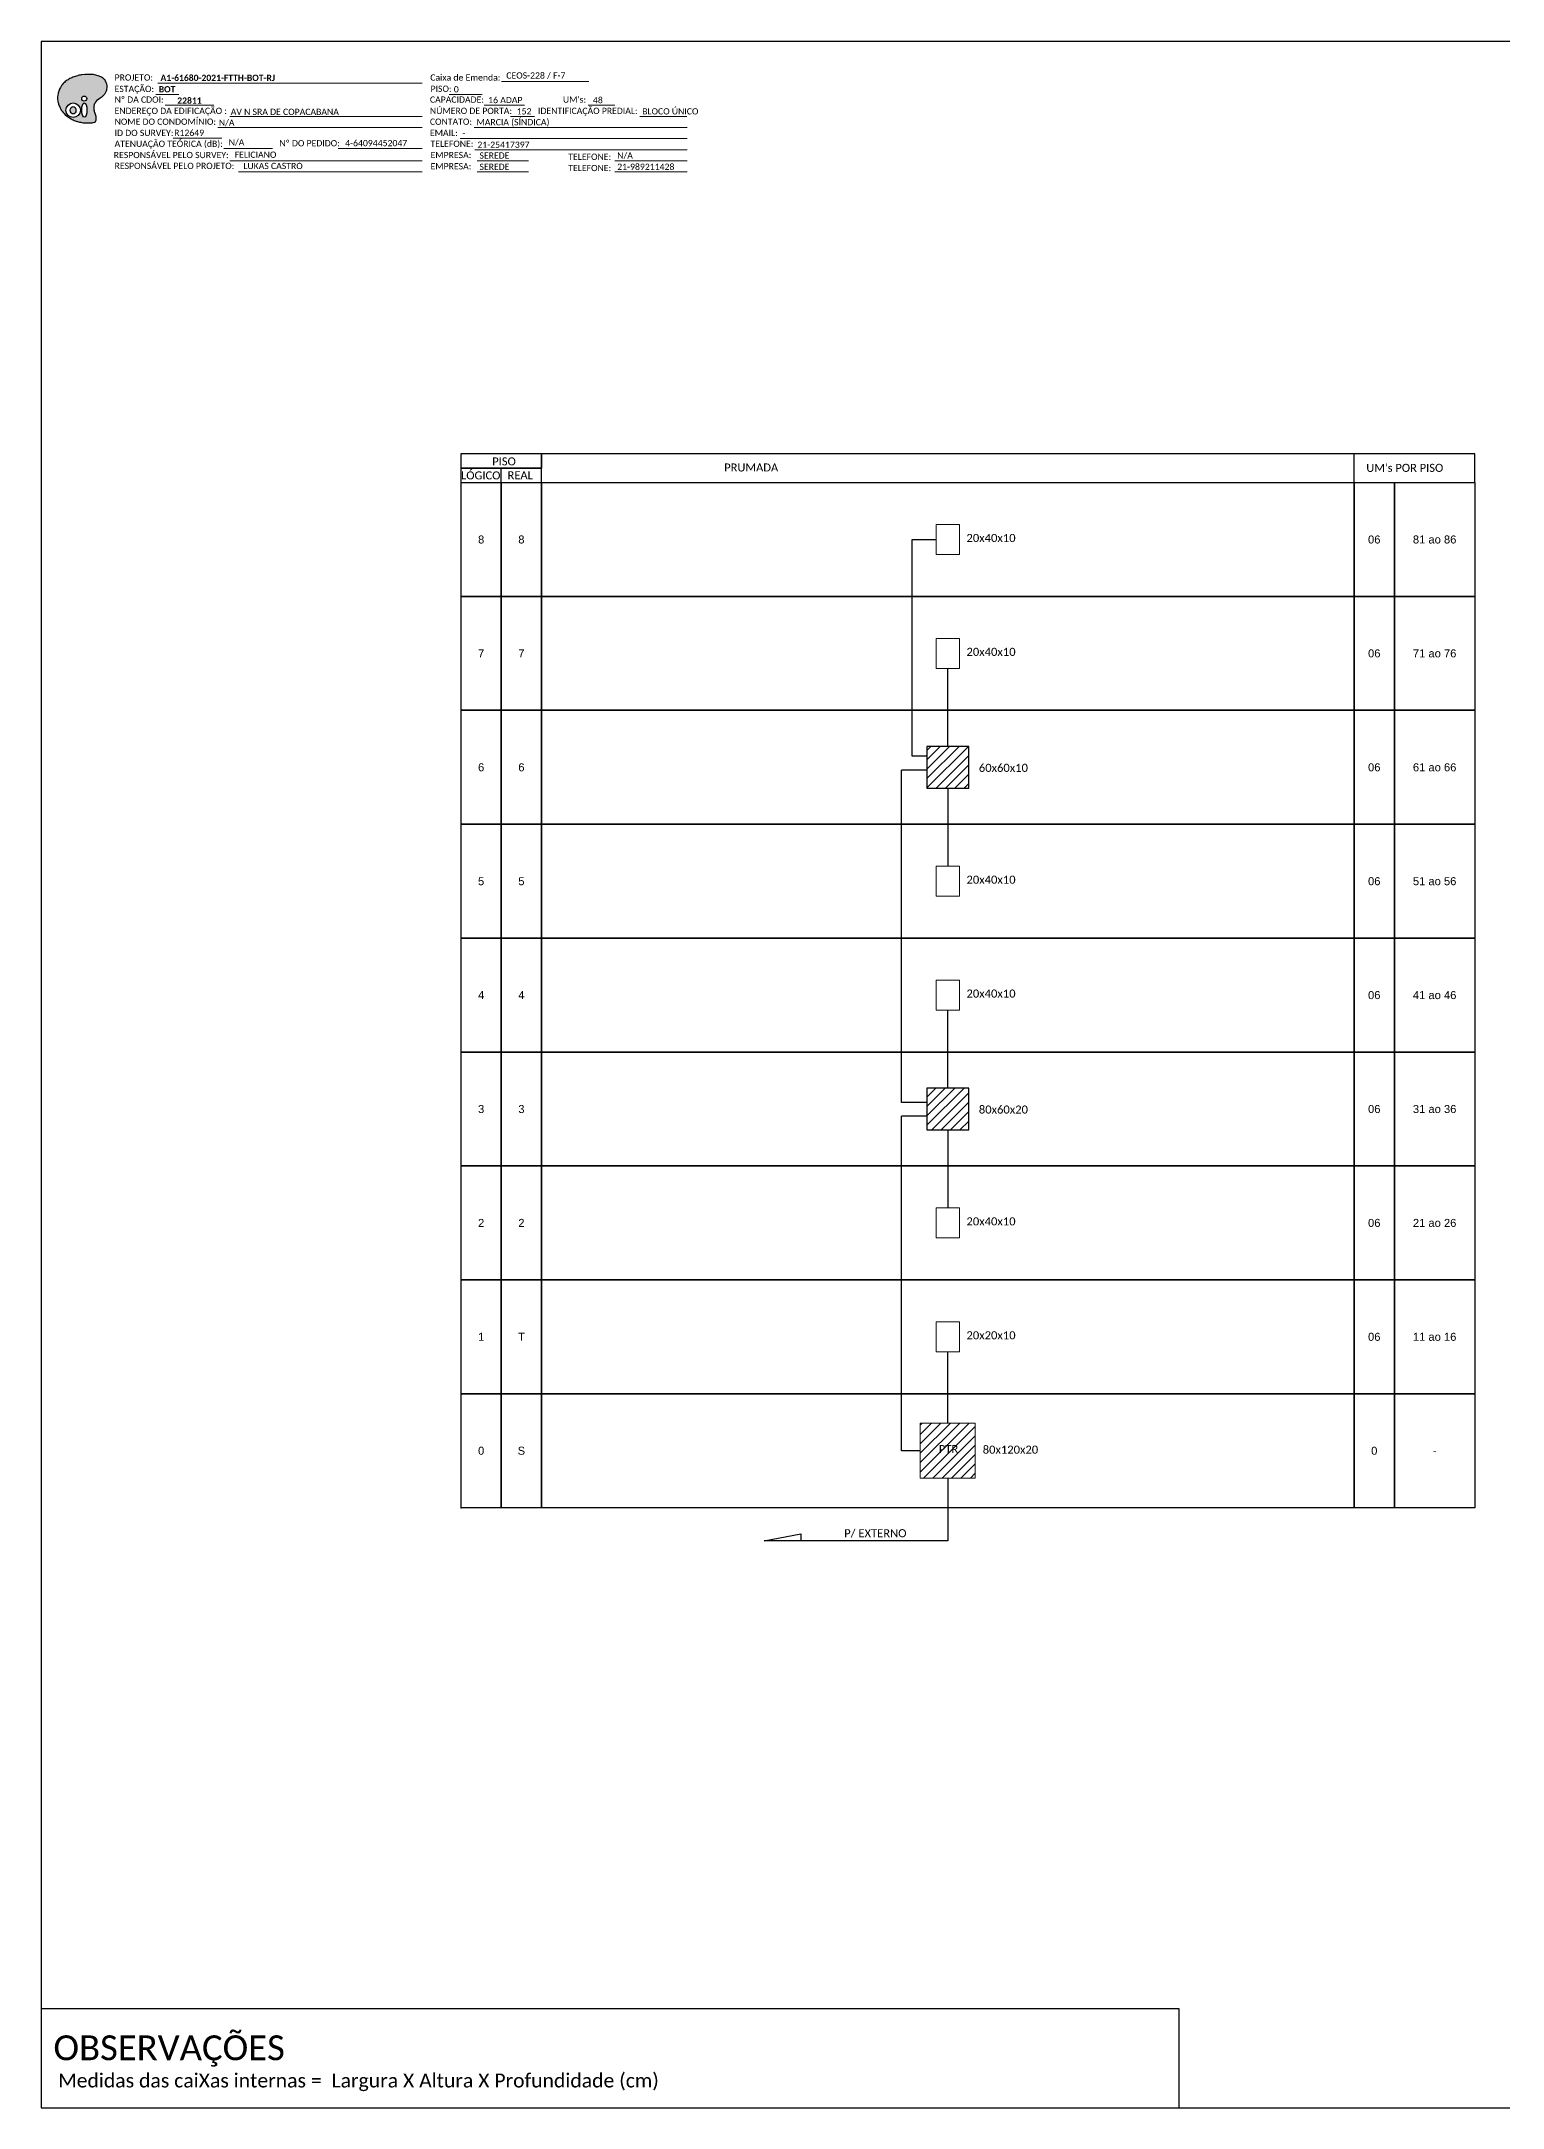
# Model space of a CAD drawing. Extents: x -89 to 1632, y 705 to 1299.
# Drawn here: x 793 to 1213, y 705 to 1299 of the extents above; entities that cross this region are included whole.
import ezdxf
from ezdxf.enums import TextEntityAlignment as Align

# ---------------------------------------------------------------- set-up
doc = ezdxf.new("R2010")
doc.units = 0
doc.styles.add('ARIAL', font='arial.ttf')
doc.styles.add('WMF-Calibri0', font='CALIBRI.TTF')
doc.styles.add('WMF-Calibri1', font='CALIBRIB.TTF')
pattern_1 = [(45, (-930.5, 27.5), (-1.3470384, 1.3470384), [])]

# ---------------------------------------------------------------- blocks, each defined once
blk = doc.blocks.new('OI')
h = blk.add_hatch(color=40)
edge = h.paths.add_edge_path()
edge.add_spline(control_points=[(4.35, -0.67), (3.92, -0.99), (3.26, -1.5), (2.81, -2.59), (2.9, -3.5), (3.06, -4.27), (3.31, -4.85), (3.37, -5.39), (3.4, -5.88), (3.2, -6.4), (2.54, -6.61), (1.65, -6.63), (0.55, -6.67), (-0.56, -6.42), (-1.61, -6.14), (-2.77, -5.61), (-3.92, -4.77), (-4.89, -3.7), (-5.34, -2.65), (-5.6, -1.94), (-5.85, -0.96), (-5.71, 0.47), (-5.1, 2.02), (-4.14, 3.02), (-3.3, 3.61), (-2.37, 4.16), (-1.36, 4.44), (-0.56, 4.7), (0.79, 4.85), (2.24, 4.97), (3.79, 4.57), (4.67, 4.21), (5.44, 3.65), (5.76, 2.99), (6.03, 2.21), (6.01, 1.46), (5.72, 0.64), (5.31, 0.08), (4.88, -0.38), (4.51, -0.55), (4.35, -0.67)], knot_values=[0, 0, 0, 0, 1.60434, 2.417191, 3.427595, 4.282808, 4.776746, 5.304182, 5.888771, 6.258406, 6.858137, 7.79129, 8.986195, 10.124242, 11.187857, 12.242908, 13.953784, 15.414161, 16.515391, 17.349188, 17.675853, 19.552021, 21.515531, 22.568638, 23.63245, 24.621084, 25.782718, 26.745347, 27.142653, 29.870543, 31.004649, 31.921532, 32.709589, 33.801391, 34.042471, 35.192333, 35.971461, 36.628871, 37.254359, 37.836911, 37.836911, 37.836911, 37.836911], degree=3, periodic=0)
h.paths.add_polyline_path([(1.13, -0.87, -1), (-0.04, -0.87, -1)], flags=16)
edge = h.paths.add_edge_path(flags=16)
edge.add_ellipse((0.56, -3.59), major_axis=(-0.02, 1.71), ratio=0.361305, start_angle=0, end_angle=360)
h.paths.add_polyline_path([(-0.36, -3.62, -1), (-3.8, -3.62, -1)], flags=16)
edge = h.paths.add_edge_path(flags=0)
edge.add_ellipse((-2.08, -3.62), major_axis=(0, 0.885), ratio=0.758294, start_angle=0, end_angle=360)
at = {"color": 40}
for centre, radius in [((-2.08, -3.62), 1.72), ((0.54, -0.87), 0.587)]:
    blk.add_circle(centre, radius, dxfattribs=at)
blk.add_ellipse((-2.08, -3.62), major_axis=(0, 0.885), ratio=0.758294, start_param=-3.141592653589792, end_param=3.141592653589792, dxfattribs=at)
blk.add_ellipse((0.56, -3.59), major_axis=(-0.02, 1.71), ratio=0.361305, dxfattribs=at)
at = {"color": 40, "start_tangent": (-0.800898, -0.598801), "end_tangent": (-0.800898, -0.598801)}
blk.add_spline([(4.35, -0.67), (3.2, -1.78), (2.9, -2.54), (2.92, -3.55), (3.12, -4.38), (3.28, -4.85), (3.37, -5.37), (3.35, -5.95), (3.2, -6.29), (2.66, -6.55), (1.73, -6.63), (0.54, -6.62), (-0.58, -6.41), (-1.6, -6.11), (-2.56, -5.67), (-3.95, -4.67), (-4.89, -3.56), (-5.37, -2.56), (-5.64, -1.78), (-5.72, -1.46), (-5.63, 0.42), (-4.84, 2.22), (-4.13, 2.99), (-3.27, 3.62), (-2.4, 4.09), (-1.3, 4.47), (-0.37, 4.72), (0.02, 4.77), (2.75, 4.8), (3.85, 4.53), (4.69, 4.16), (5.31, 3.68), (5.85, 2.73), (5.93, 2.5), (5.94, 1.35), (5.67, 0.62), (5.29, 0.08), (4.84, -0.36), (4.35, -0.67)], degree=3, dxfattribs=at)
blk = doc.blocks.new('CARIMBO')
at = {"color": 7, "lineweight": 0}
for points in [[(35.66, -16.79), (111.64, -16.79)], [(134.48, -16.3), (159.61, -16.3)], [(35.15, -20.06), (41.7, -20.06)], [(37.81, -23.14), (51.75, -23.14)], [(119.43, -20.02), (128.92, -20.02)], [(129.48, -23.14), (141.1, -23.14)], [(159.42, -23.14), (167.09, -23.14)], [(52.97, -29.48), (111.64, -29.48)], [(56.38, -26.37), (111.64, -26.37)], [(126.6, -29.48), (187.83, -29.48)], [(137.07, -26.37), (144.01, -26.37)], [(174.24, -26.37), (187.8, -26.37)], [(40.13, -32.55), (54.07, -32.55)], [(54.67, -35.52), (68.61, -35.52)], [(122.56, -32.72), (187.83, -32.72)], [(56.38, -39.07), (111.64, -39.07)], [(126.84, -35.96), (187.83, -35.96)], [(127.45, -39.07), (142.25, -39.07)], [(167.06, -39.07), (187.83, -39.07)], [(58.87, -42.31), (111.64, -42.31)], [(127.45, -42.31), (142.25, -42.31)], [(167.06, -42.31), (187.83, -42.31)]]:
    blk.add_lwpolyline(points, dxfattribs=at)
at = {"color": 7, "xscale": 1.213923925163967, "yscale": 1.213923925163967, "zscale": 1.213923925163967, "rotation": 0.1532896023949059}
blk.add_blockref('OI', (13.86, -20.16), dxfattribs=at)
at = {"color": 7, "lineweight": 0, "style": 'WMF-Calibri0'}
for s, height, p in [('PROJETO:', 1.793, (23.26, -16.04)), ('ESTAÇÃO:', 1.793, (23.26, -19.32)), ('Caixa de Emenda:', 1.7927, (114.02, -16.04)), ('PISO:', 1.793, (114.09, -19.28)), ('ENDEREÇO DA EDIFICAÇÃO :', 1.7927, (23.26, -25.63)), ('Nº DA CDOI:', 1.7927, (23.26, -22.39)), ('CAPACIDADE:', 1.7927, (113.91, -22.39)), ('NÚMERO DE PORTA:', 1.7927, (113.91, -25.63)), ('IDENTIFICAÇÃO PREDIAL:', 1.7927, (144.99, -25.63)), ("UM's:", 1.793, (152.15, -22.39)), ('NOME DO CONDOMÍNIO:', 1.7927, (23.26, -28.74)), ('CONTATO:', 1.793, (113.91, -28.74)), ('ATENUAÇÃO TEÓRICA (dB):', 1.7927, (23.26, -35.09)), ('ID DO SURVEY:', 1.7927, (23.26, -31.97)), ('EMAIL:', 1.793, (113.91, -31.97)), ('TELEFONE:', 1.793, (114.09, -35.09)), ('RESPONSÁVEL PELO SURVEY:', 1.7927, (23.02, -38.32)), ('RESPONSÁVEL PELO PROJETO:', 1.7927, (23.26, -41.44)), ('EMPRESA:', 1.793, (114.09, -38.32)), ('EMPRESA:', 1.793, (114.09, -41.56)), ('TELEFONE:', 1.793, (153.7, -38.83)), ('TELEFONE:', 1.793, (153.7, -42.06))]:
    blk.add_text(s, height=height, dxfattribs=at).set_placement(p)
at = {"color": 7, "lineweight": 0, "flags": 8}
for tag, p, style in [('EST', (35.94, -19.41), 'WMF-Calibri1'), ('PROJ', (36.46, -16.13), 'WMF-Calibri1'), ('PISO_PTR', (120.78, -19.42), 'WMF-Calibri0'), ('CEOS-XX', (135.87, -15.46), 'WMF-Calibri0'), ('CAPAC.', (130.66, -22.52), 'WMF-Calibri0'), ("UC'S", (160.78, -22.54), 'WMF-Calibri0'), ('NOME_DO_COND.', (53.23, -29.02), 'WMF-Calibri0'), ('LOGRADOURO', (56.65, -25.91), 'WMF-Calibri0'), ('NOME_DO_CONTATO', (127.3, -28.89), 'WMF-Calibri0'), ('N°', (138.85, -25.77), 'WMF-Calibri0'), ('N°PREDIO', (174.94, -25.77), 'WMF-Calibri0'), ('_ID_', (40.39, -31.94), 'WMF-Calibri0'), ('O_POTEN', (56.06, -34.68), 'WMF-Calibri0'), ('EMAIL', (123.26, -32.12), 'WMF-Calibri0'), ('TELEFONE', (127.55, -35.36), 'WMF-Calibri0'), ('RES_SURVEY', (57.78, -38.23), 'WMF-Calibri0'), ('RES_PROJ', (60.27, -41.47), 'WMF-Calibri0'), ('EMP_RESP_SURVEY', (128.16, -38.47), 'WMF-Calibri0'), ('EMP_RESP_PROJ', (128.16, -41.71), 'WMF-Calibri0'), ('CONT_RESP_SURVEY', (167.76, -38.47), 'WMF-Calibri0'), ('CONT_RESP_PROJ', (167.76, -41.71), 'WMF-Calibri0')]:
    blk.add_attdef(tag, p, '', height=1.79, dxfattribs=dict(at, style=style))
at = {"color": 7, "lineweight": 0, "style": 'WMF-Calibri1', "flags": 8}
blk.add_attdef("N° CDO'S", text='', height=1.79, dxfattribs=at).set_placement((44.78, -22.68), align=Align.CENTER)

msp = doc.modelspace()

# ---------------------------------------------------------------- hatches: boundary and pattern name
h = msp.add_hatch()
h.set_pattern_fill('ANSI31', color=1, scale=0.6)
h.set_pattern_definition(pattern_1)
h.paths.add_polyline_path([(1047.79, 1084.33), (1059.79, 1084.33), (1059.79, 1096.33), (1047.79, 1096.33)])
h = msp.add_hatch()
h.set_pattern_fill('ANSI31', color=1, scale=0.6)
h.set_pattern_definition(pattern_1)
h.paths.add_polyline_path([(1047.79, 986.1), (1059.79, 986.1), (1059.79, 998.1), (1047.79, 998.1)])
h = msp.add_hatch()
h.set_pattern_fill('ANSI31', color=1, scale=0.6)
h.set_pattern_definition([(45, (269.2864, 3573.0318), (-1.3470384, 1.3470384), [])])
h.paths.add_polyline_path([(1061.7, 885.97), (1061.7, 901.77), (1045.89, 901.77), (1045.89, 885.97)])
h.paths.add_polyline_path([(1050.63, 892.6), (1057.43, 892.6), (1057.43, 896.08), (1050.63, 896.08)], flags=24)

# ---------------------------------------------------------------- linework, layer by layer
at = {"color": 3, "ltscale": 0.5}
for p, q in [((1040.5, 893.87), (1040.5, 990)), ((1045.89, 893.87), (1040.5, 893.87))]:
    msp.add_line(p, q, dxfattribs=at)
for points in [[(793.18, 705.02), (1631.75, 705.02), (1631.75, 1299.02), (793.18, 1299.02), (793.18, 705.02)], [(925.38, 1172.19), (925.38, 1176.31)], [(936.95, 1172.19), (1205.32, 1172.19), (1205.32, 1180.42), (936.95, 1180.42), (936.95, 1180.42), (936.95, 1176.31)], [(1170.57, 1172.19), (1170.57, 1180.42)]]:
    msp.add_lwpolyline(points)
at = {"color": 7, "lineweight": 0}
msp.add_lwpolyline([(878.49, 1268.26), (902.64, 1268.26)], dxfattribs=at)
for points in [[(913.81, 1176.31), (936.95, 1176.31), (936.95, 1180.42), (913.81, 1180.42)], [(913.81, 1172.19), (936.95, 1172.19), (936.95, 1176.31), (913.81, 1176.31)], [(913.84, 1172.19), (925.41, 1172.19), (925.41, 1139.45), (913.84, 1139.45)], [(925.41, 1172.19), (936.99, 1172.19), (936.99, 1139.45), (925.41, 1139.45)], [(936.99, 1172.19), (1170.6, 1172.19), (1170.6, 1139.45), (936.99, 1139.45)], [(1170.6, 1172.19), (1182.17, 1172.19), (1182.17, 1139.45), (1170.6, 1139.45)], [(1182.17, 1172.19), (1205.32, 1172.19), (1205.32, 1139.45), (1182.17, 1139.45)], [(913.84, 1139.45), (925.41, 1139.45), (925.41, 1106.71), (913.84, 1106.71)], [(925.41, 1139.45), (936.99, 1139.45), (936.99, 1106.71), (925.41, 1106.71)], [(936.99, 1139.45), (1170.6, 1139.45), (1170.6, 1106.71), (936.99, 1106.71)], [(1170.6, 1139.45), (1182.17, 1139.45), (1182.17, 1106.71), (1170.6, 1106.71)], [(1182.17, 1139.45), (1205.32, 1139.45), (1205.32, 1106.71), (1182.17, 1106.71)], [(913.84, 1106.71), (925.41, 1106.71), (925.41, 1073.96), (913.84, 1073.96)], [(925.41, 1106.71), (936.99, 1106.71), (936.99, 1073.96), (925.41, 1073.96)], [(936.99, 1106.71), (1170.6, 1106.71), (1170.6, 1073.96), (936.99, 1073.96)], [(1170.6, 1106.71), (1182.17, 1106.71), (1182.17, 1073.96), (1170.6, 1073.96)], [(1182.17, 1106.71), (1205.32, 1106.71), (1205.32, 1073.96), (1182.17, 1073.96)], [(913.84, 1073.96), (925.41, 1073.96), (925.41, 1041.22), (913.84, 1041.22)], [(925.41, 1073.96), (936.99, 1073.96), (936.99, 1041.22), (925.41, 1041.22)], [(936.99, 1073.96), (1170.6, 1073.96), (1170.6, 1041.22), (936.99, 1041.22)], [(1170.6, 1073.96), (1182.17, 1073.96), (1182.17, 1041.22), (1170.6, 1041.22)], [(1182.17, 1073.96), (1205.32, 1073.96), (1205.32, 1041.22), (1182.17, 1041.22)], [(913.84, 1041.22), (925.41, 1041.22), (925.41, 1008.47), (913.84, 1008.47)], [(925.41, 1041.22), (936.99, 1041.22), (936.99, 1008.47), (925.41, 1008.47)], [(936.99, 1041.22), (1170.6, 1041.22), (1170.6, 1008.47), (936.99, 1008.47)], [(1170.6, 1041.22), (1182.17, 1041.22), (1182.17, 1008.47), (1170.6, 1008.47)], [(1182.17, 1041.22), (1205.32, 1041.22), (1205.32, 1008.47), (1182.17, 1008.47)], [(913.84, 1008.47), (925.41, 1008.47), (925.41, 975.73), (913.84, 975.73)], [(925.41, 1008.47), (936.99, 1008.47), (936.99, 975.73), (925.41, 975.73)], [(936.99, 1008.47), (1170.6, 1008.47), (1170.6, 975.73), (936.99, 975.73)], [(1170.6, 1008.47), (1182.17, 1008.47), (1182.17, 975.73), (1170.6, 975.73)], [(1182.17, 1008.47), (1205.32, 1008.47), (1205.32, 975.73), (1182.17, 975.73)], [(913.84, 975.73), (925.41, 975.73), (925.41, 942.99), (913.84, 942.99)], [(925.41, 975.73), (936.99, 975.73), (936.99, 942.99), (925.41, 942.99)], [(936.99, 975.73), (1170.6, 975.73), (1170.6, 942.99), (936.99, 942.99)], [(1170.6, 975.73), (1182.17, 975.73), (1182.17, 942.99), (1170.6, 942.99)], [(1182.17, 975.73), (1205.32, 975.73), (1205.32, 942.99), (1182.17, 942.99)], [(913.84, 942.99), (925.41, 942.99), (925.41, 910.24), (913.84, 910.24)], [(925.41, 942.99), (936.99, 942.99), (936.99, 910.24), (925.41, 910.24)], [(936.99, 942.99), (1170.6, 942.99), (1170.6, 910.24), (936.99, 910.24)], [(1170.6, 942.99), (1182.17, 942.99), (1182.17, 910.24), (1170.6, 910.24)], [(1182.17, 942.99), (1205.32, 942.99), (1205.32, 910.24), (1182.17, 910.24)], [(913.84, 910.24), (925.41, 910.24), (925.41, 877.5), (913.84, 877.5)], [(925.41, 910.24), (936.99, 910.24), (936.99, 877.5), (925.41, 877.5)], [(936.99, 910.24), (1170.6, 910.24), (1170.6, 877.5), (936.99, 877.5)], [(1170.6, 910.24), (1182.17, 910.24), (1182.17, 877.5), (1170.6, 877.5)], [(1182.17, 910.24), (1205.32, 910.24), (1205.32, 877.5), (1182.17, 877.5)]]:
    msp.add_lwpolyline(points, close=True)
at = {"color": 0, "lineweight": 0}
for points in [[(1050.48, 1160.13), (1057.11, 1160.13), (1057.11, 1151.51), (1050.48, 1151.51)], [(1050.48, 1127.39), (1057.11, 1127.39), (1057.11, 1118.77), (1050.48, 1118.77)], [(1050.48, 1061.9), (1057.11, 1061.9), (1057.11, 1053.28), (1050.48, 1053.28)], [(1050.48, 1029.16), (1057.11, 1029.16), (1057.11, 1020.54), (1050.48, 1020.54)], [(1050.48, 963.67), (1057.11, 963.67), (1057.11, 955.05), (1050.48, 955.05)], [(1050.48, 930.93), (1057.11, 930.93), (1057.11, 922.31), (1050.48, 922.31)]]:
    msp.add_lwpolyline(points, close=True, dxfattribs=at)
at = {"color": 3, "ltscale": 0.5}
for points in [[(1047.79, 1093.5), (1043.5, 1093.5), (1043.5, 1155.82), (1050.48, 1155.82)], [(1053.79, 1096.33), (1053.79, 1118.77)], [(1040.5, 994), (1040.5, 1089.5)], [(1047.79, 1089.5), (1040.5, 1089.5)], [(1053.79, 1084.33), (1053.79, 1061.9)], [(1053.79, 998.1), (1053.79, 1020.54)], [(1047.79, 994), (1040.5, 994)], [(1047.79, 990), (1040.5, 990)], [(1053.79, 986.1), (1053.79, 963.67)], [(1053.79, 901.77), (1053.79, 922.31)], [(1053.79, 885.97), (1053.79, 868), (1001, 868), (1011.5, 870), (1011.5, 868)]]:
    msp.add_lwpolyline(points, dxfattribs=at)
at = {"color": 1}
for points in [[(1047.79, 1084.33), (1059.79, 1084.33), (1059.79, 1096.33), (1047.79, 1096.33)], [(1047.79, 986.1), (1059.79, 986.1), (1059.79, 998.1), (1047.79, 998.1)]]:
    msp.add_lwpolyline(points, close=True, dxfattribs=at)
at = {"color": 1, "lineweight": 0}
msp.add_lwpolyline([(1045.89, 901.77), (1061.7, 901.77), (1061.7, 885.97), (1045.89, 885.97)], close=True, dxfattribs=at)
at = {"color": 7}
msp.add_lwpolyline([(793.26, 733.5), (1120.21, 733.5), (1120.21, 705.02)], dxfattribs=at)
for p in [(913.84, 1172.19), (913.84, 1139.45), (913.84, 1106.71), (913.84, 1073.96), (913.84, 1041.22), (913.84, 1008.47), (913.84, 975.73), (913.84, 942.99), (913.84, 910.24), (913.84, 877.5)]:
    msp.add_point(p)

# ---------------------------------------------------------------- block references
ref = msp.add_blockref('CARIMBO', (790.99, 1303.77))
ref.add_attrib('PROJ', 'A1-61680-2021-FTTH-BOT-RJ', (827.45, 1287.63), dxfattribs={"color": 7, "lineweight": 0, "height": 1.7927, "style": 'WMF-Calibri1'})
ref.add_attrib('EST', 'BOT', (826.93, 1284.35), dxfattribs={"color": 7, "lineweight": 0, "height": 1.793, "style": 'WMF-Calibri1'})
ref.add_attrib("N° CDO'S", '22811', dxfattribs={"color": 7, "lineweight": 0, "height": 1.793, "style": 'WMF-Calibri1'}).set_placement((835.77, 1281.09), align=Align.CENTER)
ref.add_attrib('LOGRADOURO', 'AV N SRA DE COPACABANA', (847.64, 1277.86), dxfattribs={"color": 7, "lineweight": 0, "height": 1.7927, "style": 'WMF-Calibri0'})
ref.add_attrib('NOME_DO_COND.', 'N/A', (844.22, 1274.74), dxfattribs={"color": 7, "lineweight": 0, "height": 1.793, "style": 'WMF-Calibri0'})
ref.add_attrib('_ID_', 'R12649', (831.39, 1271.83), dxfattribs={"color": 7, "lineweight": 0, "height": 1.793, "style": 'WMF-Calibri0'})
ref.add_attrib('O_POTEN', 'N/A', (847.05, 1269.09), dxfattribs={"color": 7, "lineweight": 0, "height": 1.793, "style": 'WMF-Calibri0'})
ref.add_attrib('RES_SURVEY', 'FELICIANO', (848.77, 1265.54), dxfattribs={"color": 7, "lineweight": 0, "height": 1.793, "style": 'WMF-Calibri0'})
ref.add_attrib('RES_PROJ', 'LUKAS CASTRO', (851.26, 1262.3), dxfattribs={"color": 7, "lineweight": 0, "height": 1.7927, "style": 'WMF-Calibri0'})
ref.add_attrib('CEOS-XX', 'CEOS-228 / F-7', (926.86, 1288.31), dxfattribs={"color": 7, "lineweight": 0, "height": 1.7927, "style": 'WMF-Calibri0'})
ref.add_attrib('CAPAC.', '16 ADAP', (921.65, 1281.25), dxfattribs={"color": 7, "lineweight": 0, "height": 1.793, "style": 'WMF-Calibri0'})
ref.add_attrib("UC'S", '48', (951.77, 1281.23), dxfattribs={"color": 7, "lineweight": 0, "height": 1.793, "style": 'WMF-Calibri0'})
ref.add_attrib('PISO_PTR', '0', (911.78, 1284.34), dxfattribs={"color": 7, "lineweight": 0, "height": 1.79, "style": 'WMF-Calibri0'})
ref.add_attrib('N°', '152', (929.84, 1278), dxfattribs={"color": 7, "lineweight": 0, "height": 1.793, "style": 'WMF-Calibri0'})
ref.add_attrib('N°PREDIO', 'BLOCO ÚNICO', (965.93, 1278), dxfattribs={"color": 7, "lineweight": 0, "height": 1.7927, "style": 'WMF-Calibri0'})
ref.add_attrib('NOME_DO_CONTATO', 'MARCIA (SÍNDICA)', (918.29, 1274.88), dxfattribs={"color": 7, "lineweight": 0, "height": 1.7927, "style": 'WMF-Calibri0'})
ref.add_attrib('EMAIL', '-', (914.25, 1271.65), dxfattribs={"color": 7, "lineweight": 0, "height": 1.79, "style": 'WMF-Calibri0'})
ref.add_attrib('TELEFONE', '21-25417397', (918.54, 1268.41), dxfattribs={"color": 7, "lineweight": 0, "height": 1.7927, "style": 'WMF-Calibri0'})
ref.add_attrib('EMP_RESP_SURVEY', 'SEREDE', (919.15, 1265.3), dxfattribs={"color": 7, "lineweight": 0, "height": 1.793, "style": 'WMF-Calibri0'})
ref.add_attrib('EMP_RESP_PROJ', 'SEREDE', (919.15, 1262.06), dxfattribs={"color": 7, "lineweight": 0, "height": 1.793, "style": 'WMF-Calibri0'})
ref.add_attrib('CONT_RESP_SURVEY', 'N/A', (958.75, 1265.3), dxfattribs={"color": 7, "lineweight": 0, "height": 1.793, "style": 'WMF-Calibri0'})
ref.add_attrib('CONT_RESP_PROJ', '21-989211428', (958.75, 1262.06), dxfattribs={"color": 7, "lineweight": 0, "height": 1.7927, "style": 'WMF-Calibri0'})

# ---------------------------------------------------------------- texts
at = {"color": 7, "lineweight": 0, "style": 'WMF-Calibri0'}
msp.add_text('Nº DO PEDIDO:', height=1.7927, dxfattribs=at).set_placement((861.62, 1268.84))
at = {"style": 'WMF-Calibri0'}
for s, height, p in [('     PISO', 2.3, (918.77, 1177.12)), ('PRUMADA', 2.3, (989.51, 1175.37)), ("UM's POR PISO", 2.3, (1174.1, 1175.26)), ('  LÓGICO', 2.3, (912.22, 1173.09)), ('    REAL', 2.3, (923.98, 1173.14)), ('20x40x10', 2.317, (1059.16, 1155.1)), ('20x40x10', 2.317, (1059.16, 1122.36)), ('60x60x10', 2.317, (1062.72, 1089.02)), ('20x40x10', 2.317, (1059.16, 1056.87)), ('20x40x10', 2.317, (1059.16, 1024.13)), ('80x60x20', 2.317, (1062.72, 990.79)), ('20x40x10', 2.317, (1059.16, 958.64)), ('20x20x10', 2.317, (1059.16, 925.9)), ('PTR', 2.317, (1051.21, 893.19)), ('80x120x20', 2.317, (1063.83, 893.02)), ('P/ EXTERNO', 2.317, (1024, 869))]:
    msp.add_text(s, height=height, dxfattribs=at).set_placement(p)
at = {"style": 'ARIAL'}
for s, p in [('8', (919.63, 1155.82)), ('8', (931.2, 1155.82)), ('06', (1176.39, 1155.82)), ('81 ao 86', (1193.75, 1155.82)), ('7', (919.63, 1123.08)), ('7', (931.2, 1123.08)), ('06', (1176.39, 1123.08)), ('71 ao 76', (1193.75, 1123.08)), ('6', (919.63, 1090.33)), ('6', (931.2, 1090.33)), ('06', (1176.39, 1090.33)), ('61 ao 66', (1193.75, 1090.33)), ('5', (919.63, 1057.59)), ('5', (931.2, 1057.59)), ('06', (1176.39, 1057.59)), ('51 ao 56', (1193.75, 1057.59)), ('4', (919.63, 1024.85)), ('4', (931.2, 1024.85)), ('06', (1176.39, 1024.85)), ('41 ao 46', (1193.75, 1024.85)), ('3', (919.63, 992.1)), ('3', (931.2, 992.1)), ('06', (1176.39, 992.1)), ('31 ao 36', (1193.75, 992.1)), ('2', (919.63, 959.36)), ('2', (931.2, 959.36)), ('06', (1176.39, 959.36)), ('21 ao 26', (1193.75, 959.36)), ('1', (919.63, 926.62)), ('T', (931.2, 926.62)), ('06', (1176.39, 926.62)), ('11 ao 16', (1193.75, 926.62)), ('0', (919.63, 893.87)), ('S', (931.2, 893.87)), ('0', (1176.39, 893.87)), ('-', (1193.75, 893.87))]:
    msp.add_text(s, height=2.3, dxfattribs=at).set_placement(p, align=Align.MIDDLE_CENTER)
at = {"color": 7, "style": 'WMF-Calibri0'}
msp.add_text('OBSERVAÇÕES', height=7.1308, dxfattribs=at).set_placement((796.67, 718.67))
at = {"color": 7, "insert": (798.02, 714.83), "char_height": 4, "width": 658.8434, "attachment_point": 1, "style": 'WMF-Calibri0'}
msp.add_mtext('Medidas das caiXas internas =  Largura X Altura X Profundidade (cm)', dxfattribs=at)
at = {"color": 7, "lineweight": 0, "style": 'WMF-Calibri0', "flags": 8}
msp.add_attdef('4-64094452047', (880.53, 1268.87), '4-64094452047', height=1.7927, dxfattribs=at)

doc.saveas('drawing.dxf')
